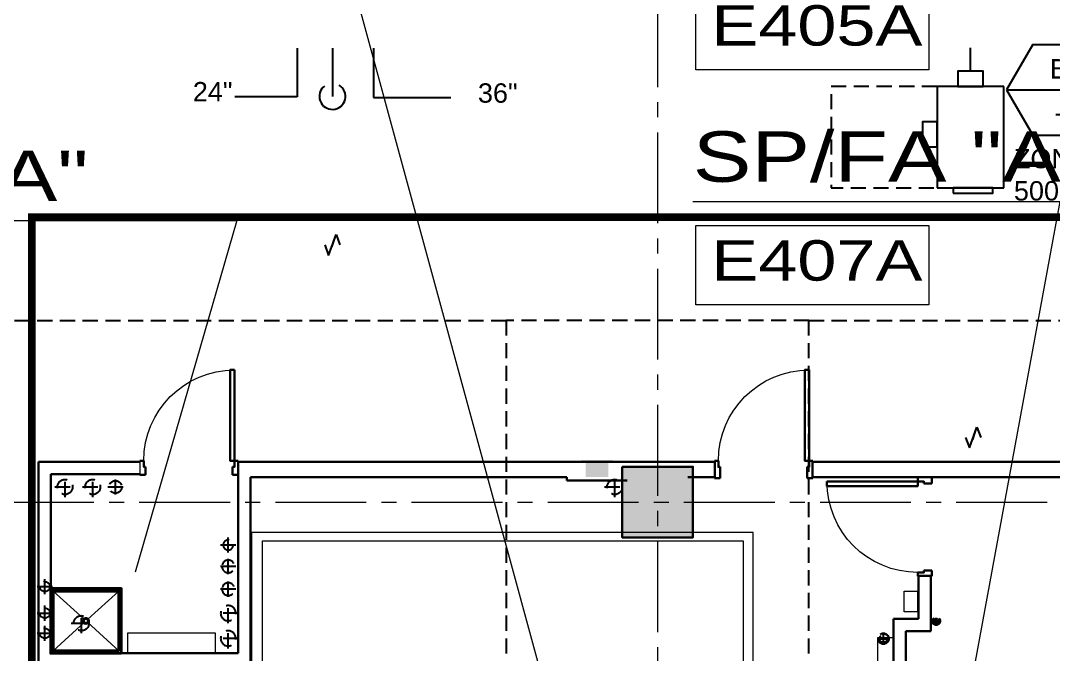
# Model space of a CAD drawing. Header units: inches. Extents: x -26012 to 27, y -3347 to 2082.
# Drawn here: x -23833.6 to -23424.1, y 866.8 to 1118 of the extents above; entities that cross this region are included whole.
import ezdxf
from ezdxf.enums import TextEntityAlignment as Align

# ---------------------------------------------------------------- set-up
doc = ezdxf.new("R2010")
doc.units = ezdxf.units.IN
doc.header["$LTSCALE"] = 48
doc.header["$MEASUREMENT"] = 0
for name, pattern in [('A_Column Grid$0$CENTER2', [1.125, 0.75, -0.125, 0.125, -0.125]), ('Core Callout Boundary$0$DASHED2', [0.375, 0.25, -0.125]), ('HIDDEN2', [0.1875, 0.125, -0.0625]), ('NB - 5th floor_plan$0$HIDDEN2', [0.1875, 0.125, -0.0625])]:
    doc.linetypes.add(name, pattern=pattern)
doc.layers.get('0').update_dxf_attribs({"plot": 0})
for name, color, linetype in [('A104$0$A-ANNO-PATT-1-5', 8, 'Continuous'), ('A104$0$A-AREA-IDEN', 8, 'Continuous'), ('A104$0$A-COLS-COL1-5', 8, 'Continuous'), ('A104$0$A-DOOR', 8, 'Continuous'), ('A104$0$A-DOOR-FRAM', 8, 'Continuous'), ('A104$0$A-EQPM-FEC', 8, 'Continuous'), ('A104$0$A-FLOR-PFIX', 8, 'Continuous'), ('A104$0$A-FLOR-SPCL', 8, 'Continuous'), ('A104$0$A-WALL-FULL-INTR', 8, 'Continuous'), ('A104$0$M-CONC-PAD', 8, 'Continuous'), ('A104$0$M-HVAC', 8, 'Continuous'), ('A_Column Grid$0$A-GRID-GRD1-15', 8, 'A_Column Grid$0$CENTER2'), ('CLEAR', 1, 'HIDDEN2'), ('Core Callout Boundary$0$A-Detl-Iden', 6, 'Continuous'), ('HAEQUIP', 94, 'Continuous'), ('M-HVAC-anno', 6, 'Continuous'), ('M-HVAC-blck', 6, 'Continuous'), ('M-HVAC-eqpm-fptd', 94, 'Continuous'), ('M-HVAC-Flex', 5, 'Continuous'), ('M-HVAC-supp @ 96', 93, 'Continuous'), ('M-HVAC-TEXT', 6, 'Continuous'), ('NB - 5th floor_plan$0$STCCOLS1', 1, 'NB - 5th floor_plan$0$HIDDEN2'), ('NB - 5th floor_plan$0$STDROPS', 1, 'NB - 5th floor_plan$0$HIDDEN2'), ('NB - 5th floor_plan$0$STWETSTACK', 1, 'NB - 5th floor_plan$0$HIDDEN2'), ('XREF', 8, 'Continuous')]:
    doc.layers.add(name, color=color, linetype=linetype)
doc.styles.add('A104$0$Arial', font='arial.ttf', dxfattribs={"height": 0.076839})
doc.styles.add('A104$0$style-Arial', font='arial.ttf')
doc.styles.add('M08', font='arial.ttf', dxfattribs={"height": 7.68})

# ---------------------------------------------------------------- blocks, each defined once
blk = doc.blocks.new('A104')
at = {"layer": 'A104$0$A-EQPM-FEC', "lineweight": 13}
blk.add_hatch(color=256, dxfattribs=at).paths.add_polyline_path([(-23609.5236, 937.1574), (-23609.5236, 943.1574), (-23611.3986, 943.1574), (-23611.3986, 943.9074), (-23598.6486, 943.9074), (-23598.6486, 943.1574), (-23600.5236, 943.1574), (-23600.5236, 937.1574)])
at = {"layer": 'A104$0$A-ANNO-PATT-1-5', "lineweight": 30, "extrusion": (0, 0, -1)}
blk.add_solid([(23595.0236, 941.1574), (23567.0236, 941.1574), (23595.0236, 913.1574), (23567.0236, 913.1574)], dxfattribs=at)
at = {"layer": 'A104$0$A-AREA-IDEN', "lineweight": 13}
for p, q in [((-23567.0737, 1046.3437, 0.2066), (-23421.5321, 1046.3437, 0.2066)), ((-23930.1612, 1038.7155, 0.2066), (-23773.246, 1038.7155, 0.2066))]:
    blk.add_line(p, q, dxfattribs=at)
at = {"layer": 'A104$0$A-AREA-IDEN', "lineweight": 0}
blk.add_line((-23421.5321, 1046.3437, 0.2066), (-23468.6698, 790.0692, 0.2066), dxfattribs=at)
at = {"layer": 'A104$0$A-AREA-IDEN', "lineweight": 0, "elevation": 0.2066, "flags": 128}
for points in [[(-23760.5768, 1163.8686), (-23710.4053, 1163.8686), (-23628.2191, 862.6629)], [(-23773.246, 1038.7155), (-23747.9357, 1038.7155), (-23788.216, 899.4073)]]:
    blk.add_lwpolyline(points, dxfattribs=at)
at = {"layer": 'A104$0$A-AREA-IDEN', "lineweight": 13}
for points in [[(-23565.8739, 1129.9853, 0.2066), (-23473.4359, 1129.9853, 0.2066), (-23473.4359, 1098.4557, 0.2066), (-23565.8739, 1098.4557, 0.2066)], [(-23565.8739, 1036.827, 0.2066), (-23473.4359, 1036.827, 0.2066), (-23473.4359, 1005.2975, 0.2066), (-23565.8739, 1005.2975, 0.2066)]]:
    blk.add_3dface(points, dxfattribs=at)
at = {"layer": 'A104$0$A-COLS-COL1-5', "lineweight": 30}
blk.add_3dface([(-23595.0236, 941.1574), (-23567.0236, 941.1574), (-23567.0236, 913.1574), (-23595.0236, 913.1574)], dxfattribs=at)
at = {"layer": 'A104$0$A-DOOR', "lineweight": 0, "extrusion": (0, 0, -1)}
for centre, start, end in [((23748.8016, 943.5323), 0, 90), ((23520.924, 943.5322), 0, 90), ((23477.8691, 935.2843), 270, 0)]:
    blk.add_arc(centre, 36, start, end, dxfattribs=at)
at = {"layer": 'A104$0$A-DOOR', "lineweight": 30}
for points in [[(-23748.8016, 979.5323), (-23750.5516, 979.5323), (-23750.5516, 943.5323), (-23748.8016, 943.5323)], [(-23520.924, 979.5322), (-23522.674, 979.5322), (-23522.674, 943.5322), (-23520.924, 943.5322)], [(-23513.8691, 935.2843), (-23513.8691, 933.5343), (-23477.8691, 933.5343), (-23477.8691, 935.2843)]]:
    blk.add_3dface(points, dxfattribs=at)
at = {"layer": 'A104$0$A-DOOR-FRAM', "lineweight": 30}
for p, q in [((-23786.303, 943.5324), (-23784.802, 943.5324)), ((-23786.303, 943.5324), (-23786.303, 943.1574)), ((-23784.802, 943.5324), (-23784.802, 941.1102)), ((-23747.301, 943.5324), (-23748.802, 943.5324)), ((-23748.802, 943.5324), (-23748.802, 941.1102)), ((-23747.301, 943.5324), (-23747.301, 943.1574)), ((-23558.4253, 943.5324), (-23556.9243, 943.5324)), ((-23558.4253, 943.5324), (-23558.4253, 943.1574)), ((-23556.9243, 943.5324), (-23556.9243, 941.1102)), ((-23519.4234, 943.5324), (-23520.9243, 943.5324)), ((-23520.9243, 943.5324), (-23520.9243, 941.1102)), ((-23519.4234, 943.5324), (-23519.4234, 943.1574)), ((-23786.303, 937.9107), (-23786.303, 938.2857)), ((-23784.0515, 937.9107), (-23786.303, 937.9107)), ((-23784.802, 941.1102), (-23784.0515, 941.1102)), ((-23784.0515, 941.1102), (-23784.0515, 937.9107)), ((-23748.802, 941.1102), (-23749.5525, 941.1102)), ((-23749.5525, 941.1102), (-23749.5525, 937.9074)), ((-23749.5525, 937.9074), (-23747.301, 937.9074)), ((-23747.301, 937.9074), (-23747.301, 938.2824)), ((-23556.9243, 941.1102), (-23556.1739, 941.1102)), ((-23556.1739, 941.1102), (-23556.1739, 936.6574)), ((-23520.9243, 941.1102), (-23521.6748, 941.1102)), ((-23521.6748, 941.1102), (-23521.6748, 936.6574)), ((-23558.4253, 936.6574), (-23558.4253, 937.0324)), ((-23556.1739, 936.6574), (-23558.4253, 936.6574)), ((-23521.6748, 936.6574), (-23519.4234, 936.6574)), ((-23519.4234, 936.6574), (-23519.4234, 937.0324)), ((-23477.8693, 936.7849), (-23477.8693, 935.2839)), ((-23477.8693, 936.7849), (-23477.4943, 936.7849)), ((-23477.8693, 935.2839), (-23475.447, 935.2839)), ((-23475.447, 935.2839), (-23475.447, 934.5334)), ((-23475.447, 934.5334), (-23472.2443, 934.5334)), ((-23472.2443, 936.7849), (-23472.6193, 936.7849)), ((-23472.2443, 934.5334), (-23472.2443, 936.7849)), ((-23477.8693, 897.7829), (-23477.8693, 899.2839)), ((-23477.8693, 899.2839), (-23475.447, 899.2839)), ((-23477.8693, 897.7829), (-23477.4943, 897.7829)), ((-23475.447, 899.2839), (-23475.447, 900.0344)), ((-23475.447, 900.0344), (-23472.2443, 900.0344)), ((-23472.2443, 897.7829), (-23472.6193, 897.7829)), ((-23472.2443, 900.0344), (-23472.2443, 897.7829))]:
    blk.add_line(p, q, dxfattribs=at)
at = {"layer": 'A104$0$A-DOOR-FRAM', "lineweight": 13}
for p, q in [((-23786.303, 943.1574), (-23786.1529, 943.1574)), ((-23786.1529, 943.3823), (-23784.9521, 943.3823)), ((-23786.1529, 943.3823), (-23786.1529, 943.1574)), ((-23784.9521, 943.3823), (-23784.9521, 940.9601)), ((-23747.4511, 943.3823), (-23748.6519, 943.3823)), ((-23748.6519, 943.3823), (-23748.6519, 940.9601)), ((-23747.4511, 943.3823), (-23747.4511, 943.1574)), ((-23747.301, 943.1574), (-23747.4511, 943.1574)), ((-23558.4253, 943.1574), (-23558.2752, 943.1574)), ((-23558.2752, 943.3823), (-23557.0744, 943.3823)), ((-23558.2752, 943.3823), (-23558.2752, 943.1574)), ((-23557.0744, 943.3823), (-23557.0744, 940.9601)), ((-23519.5735, 943.3823), (-23520.7742, 943.3823)), ((-23520.7742, 943.3823), (-23520.7742, 940.9601)), ((-23519.5735, 943.3823), (-23519.5735, 943.1574)), ((-23519.4234, 943.1574), (-23519.5735, 943.1574)), ((-23786.1529, 938.2857), (-23786.303, 938.2857)), ((-23786.1529, 938.0608), (-23786.1529, 938.2857)), ((-23784.2016, 938.0608), (-23786.1529, 938.0608)), ((-23784.9521, 940.9601), (-23784.2016, 940.9601)), ((-23784.2016, 940.9601), (-23784.2016, 938.0608)), ((-23748.6519, 940.9601), (-23749.4024, 940.9601)), ((-23749.4024, 940.9601), (-23749.4024, 938.0575)), ((-23749.4024, 938.0575), (-23747.4511, 938.0575)), ((-23747.4511, 938.0575), (-23747.4511, 938.2824)), ((-23747.4511, 938.2824), (-23747.301, 938.2824)), ((-23557.0744, 940.9601), (-23556.324, 940.9601)), ((-23556.324, 940.9601), (-23556.324, 936.8075)), ((-23520.7742, 940.9601), (-23521.5247, 940.9601)), ((-23521.5247, 940.9601), (-23521.5247, 936.8075)), ((-23558.2752, 937.0324), (-23558.4253, 937.0324)), ((-23558.2752, 936.8075), (-23558.2752, 937.0324)), ((-23556.324, 936.8075), (-23558.2752, 936.8075)), ((-23521.5247, 936.8075), (-23519.5735, 936.8075)), ((-23519.5735, 936.8075), (-23519.5735, 937.0324)), ((-23519.5735, 937.0324), (-23519.4234, 937.0324)), ((-23477.7192, 936.6348), (-23477.7192, 935.434)), ((-23477.7192, 936.6348), (-23477.4943, 936.6348)), ((-23477.7192, 935.434), (-23475.2969, 935.434)), ((-23477.4943, 936.7849), (-23477.4943, 936.6348)), ((-23475.2969, 935.434), (-23475.2969, 934.6835)), ((-23475.2969, 934.6835), (-23472.3944, 934.6835)), ((-23472.6193, 936.6348), (-23472.6193, 936.7849)), ((-23472.3944, 936.6348), (-23472.6193, 936.6348)), ((-23472.3944, 934.6835), (-23472.3944, 936.6348)), ((-23477.7192, 897.933), (-23477.7192, 899.1338)), ((-23477.7192, 899.1338), (-23475.2969, 899.1338)), ((-23477.7192, 897.933), (-23477.4943, 897.933)), ((-23477.4943, 897.7829), (-23477.4943, 897.933)), ((-23475.2969, 899.1338), (-23475.2969, 899.8843)), ((-23475.2969, 899.8843), (-23472.3944, 899.8843)), ((-23472.3944, 897.933), (-23472.6193, 897.933)), ((-23472.6193, 897.933), (-23472.6193, 897.7829)), ((-23472.3944, 899.8843), (-23472.3944, 897.933))]:
    blk.add_line(p, q, dxfattribs=at)
at = {"layer": 'A104$0$A-EQPM-FEC', "lineweight": 13}
blk.add_line((-23598.6486, 943.1574), (-23611.3986, 943.1574), dxfattribs=at)
at = {"layer": 'A104$0$A-FLOR-PFIX', "lineweight": 0}
for p, q in [((-23820.6961, 891.9022), (-23808.4535, 880.7674)), ((-23794.7175, 891.9022), (-23806.9444, 880.7816)), ((-23808.4612, 879.4021), (-23820.6961, 868.2743)), ((-23806.9601, 879.4091), (-23794.7175, 868.2743))]:
    blk.add_line(p, q, dxfattribs=at)
at = {"layer": 'A104$0$A-FLOR-PFIX', "lineweight": 40, "extrusion": (0, 0, -1)}
blk.add_circle((23807.7068, 880.0882), 1.0105, dxfattribs=at)
at = {"layer": 'A104$0$A-FLOR-PFIX', "lineweight": 40}
for points in [[(-23793.7175, 867.2743), (-23821.6961, 867.2743), (-23821.6961, 892.9022), (-23793.7175, 892.9022)], [(-23794.7175, 868.2743), (-23820.6961, 868.2743), (-23820.6961, 891.9022), (-23794.7175, 891.9022)]]:
    blk.add_3dface(points, dxfattribs=at)
at = {"layer": 'A104$0$A-FLOR-SPCL', "lineweight": 13}
blk.add_3dface([(-23791.3037, 867.2743), (-23756.3037, 867.2743), (-23756.3037, 875.2743), (-23791.3037, 875.2743)], dxfattribs=at)
at = {"layer": 'A104$0$A-WALL-FULL-INTR', "lineweight": 30}
for p, q in [((-23826.5655, 752.6611), (-23826.5654, 943.1574)), ((-23786.1529, 943.1574), (-23826.5654, 943.1574)), ((-23747.301, 943.1574), (-23747.3038, 867.2743)), ((-23558.2752, 943.1574), (-23747.301, 943.1574)), ((-23558.2752, 937.0324), (-23558.2752, 943.1574)), ((-23360.3986, 943.1574), (-23519.5735, 943.1574)), ((-23519.5735, 937.0324), (-23519.5735, 943.1574)), ((-23821.6934, 938.2854), (-23786.1529, 938.2854)), ((-23821.6934, 867.2743), (-23821.6934, 938.2854)), ((-23617.0236, 937.0324), (-23742.4311, 937.0325)), ((-23742.4311, 937.0325), (-23742.4304, 783.6612)), ((-23617.0236, 935.7824), (-23617.0236, 937.0324)), ((-23593.0238, 935.7824), (-23617.0236, 935.7824)), ((-23558.2752, 937.0324), (-23569.0238, 937.0324)), ((-23398.0364, 937.0324), (-23519.5735, 937.0324)), ((-23477.4943, 897.933), (-23477.4943, 880.9216)), ((-23472.6193, 897.933), (-23477.4943, 897.933)), ((-23472.6193, 897.933), (-23472.6193, 876.0466)), ((-23477.4943, 880.9216), (-23487.4943, 880.9216)), ((-23487.4943, 880.9216), (-23487.4943, 820.7857)), ((-23482.6222, 876.0466), (-23482.6222, 834.9097)), ((-23472.6193, 876.0466), (-23482.6222, 876.0466)), ((-23821.6934, 867.2743), (-23747.3037, 867.2743))]:
    blk.add_line(p, q, dxfattribs=at)
at = {"layer": 'A104$0$A-WALL-FULL-INTR', "lineweight": 13}
blk.add_line((-23786.1529, 938.2854), (-23786.1529, 943.1574), dxfattribs=at)
at = {"layer": 'A104$0$M-CONC-PAD', "lineweight": 0}
blk.add_3dface([(-23543.0824, 915.1574), (-23742.0824, 915.1574), (-23742.0824, 827.1574), (-23543.0824, 827.1574)], dxfattribs=at)
at = {"layer": 'A104$0$M-HVAC', "lineweight": 13}
blk.add_3dface([(-23737.6534, 911.8039), (-23547.0824, 911.8039), (-23547.0824, 831.1574), (-23737.6534, 831.1574)], dxfattribs=at)
at = {"layer": 'A104$0$M-HVAC', "lineweight": 0}
for points in [[(-23483.1732, 891.8153), (-23477.9232, 891.8153), (-23477.9232, 883.6903), (-23483.1732, 883.6903)], [(-23493.7134, 873.4876), (-23487.7134, 873.4876), (-23487.7134, 856.296), (-23493.7134, 856.296)]]:
    blk.add_3dface(points, dxfattribs=at)
at = {"layer": 'A104$0$A-AREA-IDEN', "lineweight": 13, "style": 'A104$0$style-Arial', "width": 1.246875}
for s, p in [('E405A', (-23559.6898, 1108.0985, 0.2066)), ('E407A', (-23559.6898, 1014.9402, 0.2066))]:
    blk.add_text(s, height=16, dxfattribs=at).set_placement(p)
at = {"layer": 'A104$0$A-AREA-IDEN', "lineweight": 13, "char_height": 19.999996, "attachment_point": 7, "line_spacing_factor": 0.6, "style": 'A104$0$Arial'}
for s, insert in [('\\H1x;\\W1.24688;SP/FA "A"', (-23567.0747, 1053.8227, 0.2066)), ('\\H1x;\\W1.24688;JAN "A"', (-23930.1622, 1046.1945, 0.2066))]:
    blk.add_mtext(s, dxfattribs=dict(at, insert=insert))
blk = doc.blocks.new('NB - 5th floor_plan')
at = {"layer": 'NB - 5th floor_plan$0$STCCOLS1', "color": 1, "linetype": 'NB - 5th floor_plan$0$HIDDEN2'}
blk.add_lwpolyline([(-23595.02, 941.16), (-23567.02, 941.16), (-23567.02, 913.16), (-23595.02, 913.16)], close=True, dxfattribs=at)
at = {"layer": 'NB - 5th floor_plan$0$STDROPS', "color": 1, "linetype": 'NB - 5th floor_plan$0$HIDDEN2'}
for p, q in [((-23881.02, 999.16), (-23641.02, 999.16)), ((-23521.02, 999.16), (-23397.41, 999.16))]:
    blk.add_line(p, q, dxfattribs=at)
blk.add_lwpolyline([(-23641.02, 831.16), (-23521.02, 831.16), (-23521.02, 999.16), (-23641.02, 999.16)], close=True, dxfattribs=at)
at = {"layer": 'NB - 5th floor_plan$0$STWETSTACK', "color": 1, "linetype": 'NB - 5th floor_plan$0$HIDDEN2'}
for p, q in [((-23816.02, 929.16, -0.01), (-23816.02, 937.16, -0.01)), ((-23805.02, 929.16, -0.01), (-23805.02, 937.16, -0.01)), ((-23796.02, 930.16, -0.01), (-23796.02, 936.16, -0.01)), ((-23598.02, 929.16, -0.01), (-23598.02, 937.16, -0.01)), ((-23820.02, 933.16, -0.01), (-23812.02, 933.16, -0.01)), ((-23809.02, 933.16, -0.01), (-23801.02, 933.16, -0.01)), ((-23799.02, 933.16, -0.01), (-23793.02, 933.16, -0.01)), ((-23602.02, 933.16, -0.01), (-23594.02, 933.16, -0.01)), ((-23748.3, 910.16, -0.01), (-23754.3, 910.16, -0.01)), ((-23751.3, 907.16, -0.01), (-23751.3, 913.16, -0.01)), ((-23748.3, 901.66, -0.01), (-23754.3, 901.66, -0.01)), ((-23751.3, 898.66, -0.01), (-23751.3, 904.66, -0.01)), ((-23827.02, 893.66, -0.01), (-23821.02, 893.66, -0.01)), ((-23824.02, 890.66, -0.01), (-23824.02, 896.66, -0.01)), ((-23751.3, 889.66, -0.01), (-23751.3, 895.66, -0.01)), ((-23748.3, 892.66, -0.01), (-23754.3, 892.66, -0.01)), ((-23824.02, 880.17, -0.01), (-23824.02, 886.17, -0.01)), ((-23751.3, 879.16, -0.01), (-23751.3, 887.16, -0.01)), ((-23827.02, 883.17, -0.01), (-23821.02, 883.17, -0.01)), ((-23809.52, 875.16, -0.01), (-23809.52, 883.16, -0.01)), ((-23747.3, 883.16, -0.01), (-23755.3, 883.16, -0.01)), ((-23470.53, 878.86, -0.01), (-23470.53, 881.23, -0.01)), ((-23824.02, 872.16, -0.01), (-23824.02, 878.16, -0.01)), ((-23813.52, 879.16, -0.01), (-23805.52, 879.16, -0.01)), ((-23751.3, 869.16, -0.01), (-23751.3, 877.16, -0.01)), ((-23471.71, 880.05, -0.01), (-23469.34, 880.05, -0.01)), ((-23827.02, 875.16, -0.01), (-23821.02, 875.16, -0.01)), ((-23747.3, 873.16, -0.01), (-23755.3, 873.16, -0.01)), ((-23493.49, 873.03, -0.01), (-23489.49, 873.03, -0.01)), ((-23491.49, 871.03, -0.01), (-23491.49, 875.03, -0.01))]:
    blk.add_line(p, q, dxfattribs=at)
for centre, radius in [((-23816.02, 933.16, -0.01), 3), ((-23805.02, 933.16, -0.01), 3), ((-23796.02, 933.16, -0.01), 2.5), ((-23598.02, 933.16, -0.01), 3), ((-23824.02, 893.66, -0.01), 2), ((-23824.02, 883.17, -0.01), 2), ((-23809.52, 879.16, -0.01), 3), ((-23470.53, 880.05, -0.01), 1.63), ((-23470.53, 880.05, -0.01), 1.45), ((-23470.53, 880.05, -0.01), 1), ((-23824.02, 875.16, -0.01), 2), ((-23491.49, 873.03, -0.01), 2.19), ((-23491.49, 873.03, -0.01), 2.01), ((-23491.49, 873.03, -0.01), 1.5)]:
    blk.add_circle(centre, radius, dxfattribs=at)
at = {"layer": 'NB - 5th floor_plan$0$STWETSTACK', "color": 1, "linetype": 'NB - 5th floor_plan$0$HIDDEN2', "extrusion": (0, 0, -1)}
for centre, radius in [((23751.3, 910.16, 0.01), 2), ((23751.3, 901.66, 0.01), 2.5), ((23751.3, 892.66, 0.01), 2.5), ((23751.3, 883.16, 0.01), 3), ((23751.3, 873.16, 0.01), 3)]:
    blk.add_circle(centre, radius, dxfattribs=at)
blk = doc.blocks.new('A_Column Grid')
at = {"layer": 'A_Column Grid$0$A-GRID-GRD1-15', "lineweight": 0}
for p, q in [((-23581.02, 1667.67), (-23581.02, -2700.91)), ((-24110.57, 927.16), (-20912.84, 927.16))]:
    blk.add_line(p, q, dxfattribs=at)
blk = doc.blocks.new('FPTD INT')
at = {"layer": 'CLEAR', "flags": 128}
blk.add_lwpolyline([(-26603.13, -1659.44), (-26603.13, -1701.44), (-26562.88, -1701.44), (-26562.88, -1659.44)], dxfattribs=at)
at = {"layer": 'HAEQUIP'}
for p, q in [((-26562.88, -1632.94), (-26603.13, -1632.94)), ((-26603.13, -1632.94), (-26603.13, -1659.44)), ((-26562.88, -1659.44), (-26562.88, -1632.94)), ((-26603.13, -1659.44), (-26562.88, -1659.44))]:
    blk.add_line(p, q, dxfattribs=at)
for points in [[(-26560.88, -1653.01), (-26560.88, -1637.26), (-26562.88, -1637.26), (-26562.88, -1653.01)], [(-26603.13, -1651.19), (-26603.13, -1641.19), (-26609.13, -1641.19), (-26609.13, -1651.19)], [(-26579.13, -1659.44), (-26589.13, -1659.44), (-26589.13, -1665.19), (-26579.13, -1665.19)]]:
    blk.add_lwpolyline(points, close=True, dxfattribs=at)
blk = doc.blocks.new('Symbol-BreakLine-Anno')
at = {"color": 170}
blk.add_wipeout([(-0.0101, -0.0349), (-0.0101, 0.0037), (0.0429, -0.0156)], dxfattribs=at)
blk.add_wipeout([(0.0101, 0.0349), (0.0101, -0.0037), (-0.0429, 0.0156)], dxfattribs=at)
at = {"color": 0, "linetype": 'ByBlock'}
for p, q in [((0, 0.0312), (-0.0429, 0.0156)), ((-0.0429, 0.0156), (0.0429, -0.0156)), ((0.0429, -0.0156), (0, -0.0313))]:
    blk.add_line(p, q, dxfattribs=at)
at = {"linetype": 'Continuous', "flags": 128}
blk.add_lwpolyline([(0, 0), (0, 0)], close=True, dxfattribs=at)
blk = doc.blocks.new('A$C73FD2CE6')
at = {"layer": 'M-HVAC-blck'}
for p, q in [((10.41, 36), (0, 18.01)), ((10.41, 36), (31.18, 36)), ((41.57, 17.97), (31.18, 36)), ((0, 18.01), (10.37, 0)), ((0.01, 17.99), (41.56, 17.99)), ((31.17, 0), (41.57, 17.97)), ((10.37, 0), (31.17, 0))]:
    blk.add_line(p, q, dxfattribs=at)
at = {"layer": 'M-HVAC-TEXT', "style": 'M08'}
for tag, p in [('2', (20.78, 26.3)), ('1', (20.78, 8.99))]:
    blk.add_attdef(tag, text='', height=7.68, dxfattribs=at).set_placement(p, align=Align.MIDDLE)
blk = doc.blocks.new('Core Callout Boundary')
at = {"layer": 'Core Callout Boundary$0$A-Detl-Iden', "linetype": 'Core Callout Boundary$0$DASHED2', "const_width": 3, "flags": 128}
blk.add_lwpolyline([(-23203.71, 1040.12), (-23829.2, 1040.12), (-23829.2, 539.55), (-23203.71, 539.55)], close=True, dxfattribs=at)

msp = doc.modelspace()

# ---------------------------------------------------------------- linework, layer by layer
at = {"layer": 'M-HVAC-anno'}
for p, q in [((-23723.99, 1107.03), (-23723.99, 1087.75)), ((-23709.99, 1107.03), (-23709.99, 1087.97)), ((-23693.72, 1107.09), (-23693.72, 1087.53)), ((-23723.99, 1087.75), (-23748.73, 1087.75)), ((-23693.72, 1087.53), (-23663.07, 1087.53))]:
    msp.add_line(p, q, dxfattribs=at)
msp.add_arc((-23709.99, 1087.97), 5.16, 127.5646, 58.8202, dxfattribs=at)
at = {"layer": 'M-HVAC-Flex'}
msp.add_line((-23456.93, 1097.9), (-23456.93, 1107.16), dxfattribs=at)

# ---------------------------------------------------------------- block references
at = {"layer": 'M-HVAC-blck'}
msp.add_blockref('A$C73FD2CE6', (-23442.64, 1072.58), dxfattribs=at).add_auto_attribs({'2': 'B', '1': '-'})
at = {"layer": 'M-HVAC-eqpm-fptd', "rotation": 270}
msp.add_blockref('FPTD INT', (-21810.75, -25511.23), dxfattribs=at)
at = {"layer": 'XREF'}
for name in ['A_Column Grid', 'A104', 'NB - 5th floor_plan']:
    msp.add_blockref(name, (0, 0), dxfattribs=at)

# ---------------------------------------------------------------- texts
at = {"layer": 'M-HVAC-anno', "char_height": 7.68, "attachment_point": 1, "style": 'M08'}
for s, insert in [('24"', (-23765.34, 1093.65)), ('36"', (-23652.28, 1093.13, 0.21))]:
    msp.add_mtext_dynamic_manual_height_columns(s, width=5.45, gutter_width=1, heights=[0], dxfattribs=dict(at, insert=insert))
at = {"layer": 'M-HVAC-anno', "insert": (-23439.72, 1067.16, 0), "char_height": 7.68, "width": 88.2868, "attachment_point": 1, "style": 'M08'}
msp.add_mtext('ZONE-(6-11)-32\\P500 CFM ', dxfattribs=at)

# ---------------------------------------------------------------- next in the draw order: block references
at = {"layer": 'M-HVAC-supp @ 96', "xscale": 96, "yscale": 96, "zscale": 96, "rotation": 90}
for p in [(-23709.99, 1029.07), (-23455.88, 952.74)]:
    msp.add_blockref('Symbol-BreakLine-Anno', p, dxfattribs=at)

# ---------------------------------------------------------------- next in the draw order: block references
at = {"layer": 'XREF'}
msp.add_blockref('Core Callout Boundary', (0, 0), dxfattribs=at)

doc.saveas('drawing.dxf')
